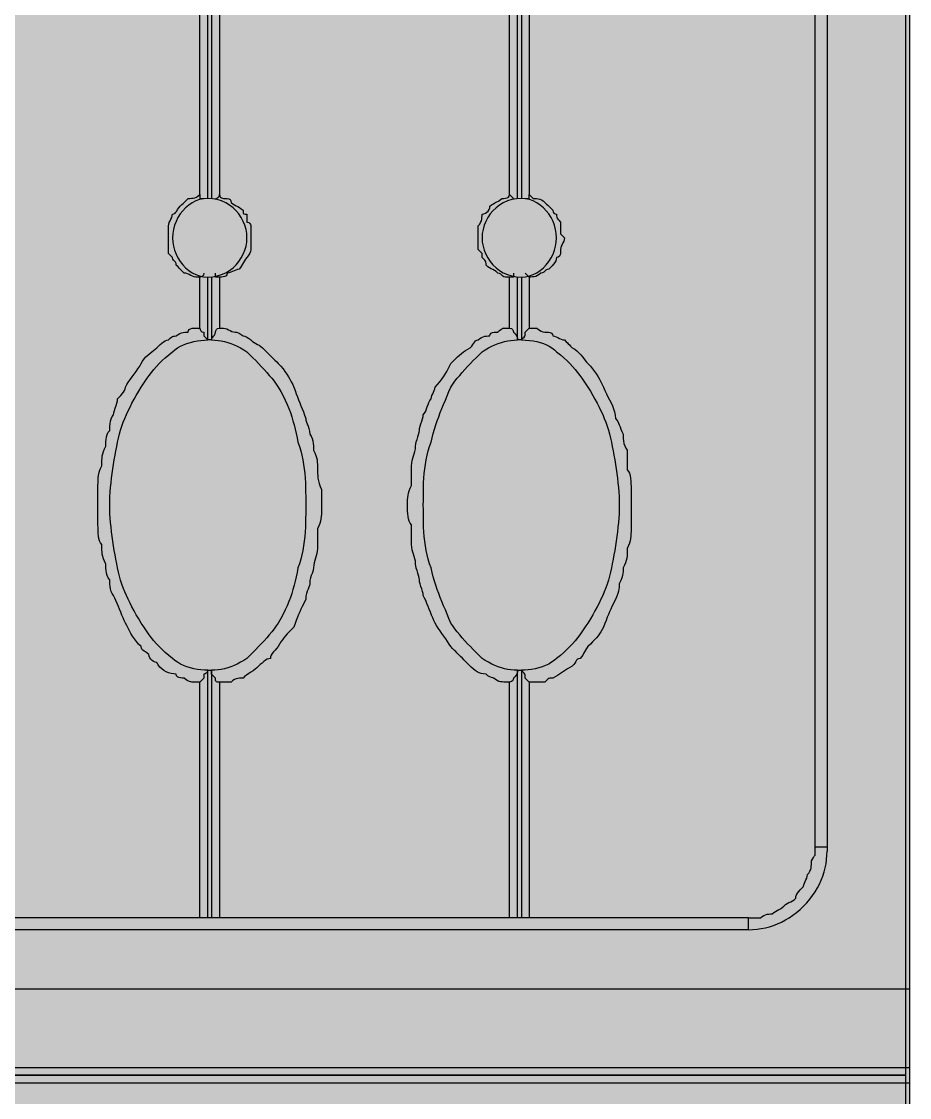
# Model space of a CAD drawing. Header units: millimetres. Extents: x 0 to 966, y -664 to 90.
# Drawn here: x 696.12 to 716, y -238.04 to -213.94 of the extents above; entities that cross this region are included whole.
import ezdxf

# ---------------------------------------------------------------- set-up
doc = ezdxf.new("R2010")
doc.units = ezdxf.units.MM
for name, color, linetype in [('HDL_BODY', 7, 'Continuous'), ('HDL_COLOUR', 7, 'Continuous'), ('HDL_DETAIL', 7, 'Continuous'), ('HDL_PRINT', 7, 'Continuous')]:
    doc.layers.add(name, color=color, linetype=linetype)

# ---------------------------------------------------------------- blocks, each defined once
blk = doc.blocks.new('M_R12.10.1_FRONT')
at = {"layer": 'HDL_BODY', "true_color": 0x202126}
blk.add_hatch(color=250, dxfattribs=at).paths.add_polyline_path([(0, 0), (216, 0), (216, 90), (0, 90)])
at = {"layer": 'HDL_BODY', "true_color": 0x2a2a30}
blk.add_hatch(color=250, dxfattribs=at).paths.add_polyline_path([(0.4, 20.52), (215.6, 20.52), (215.6, 68.31), (0.4, 68.31)])
at = {"layer": 'HDL_COLOUR', "true_color": 0x3d4a3a}
for points in [[(200.287, 40.332), (200.397, 40.339), (200.502, 40.358), (200.6, 40.389), (200.692, 40.43), (200.777, 40.481), (200.855, 40.54), (200.925, 40.607), (200.987, 40.681), (201.04, 40.761), (201.085, 40.845), (201.12, 40.934), (201.146, 41.025), (201.162, 41.118), (201.167, 41.212), (201.162, 41.307), (201.146, 41.401), (201.12, 41.492), (201.085, 41.581), (201.04, 41.666), (200.987, 41.746), (200.925, 41.82), (200.855, 41.887), (200.777, 41.946), (200.692, 41.997), (200.6, 42.039), (200.502, 42.069), (200.397, 42.088), (200.287, 42.095), (200.195, 42.088), (200.105, 42.069), (200.02, 42.039), (199.939, 41.997), (199.863, 41.946), (199.793, 41.887), (199.729, 41.82), (199.671, 41.746), (199.621, 41.666), (199.579, 41.581), (199.545, 41.492), (199.52, 41.401), (199.504, 41.307), (199.499, 41.212), (199.504, 41.118), (199.52, 41.025), (199.545, 40.934), (199.579, 40.845), (199.621, 40.761), (199.671, 40.681), (199.729, 40.607), (199.793, 40.54), (199.863, 40.481), (199.939, 40.43), (200.02, 40.389), (200.105, 40.358), (200.195, 40.339), (200.287, 40.332)], [(207.31, 40.332), (207.403, 40.339), (207.492, 40.358), (207.577, 40.389), (207.658, 40.43), (207.734, 40.481), (207.805, 40.54), (207.869, 40.607), (207.926, 40.681), (207.977, 40.761), (208.019, 40.845), (208.053, 40.934), (208.078, 41.025), (208.093, 41.118), (208.098, 41.212), (208.093, 41.307), (208.078, 41.401), (208.053, 41.492), (208.019, 41.581), (207.977, 41.666), (207.926, 41.746), (207.869, 41.82), (207.805, 41.887), (207.734, 41.946), (207.658, 41.997), (207.577, 42.039), (207.492, 42.069), (207.403, 42.088), (207.31, 42.095), (207.2, 42.088), (207.096, 42.069), (206.997, 42.039), (206.905, 41.997), (206.82, 41.946), (206.743, 41.887), (206.673, 41.82), (206.611, 41.746), (206.557, 41.666), (206.513, 41.581), (206.477, 41.492), (206.452, 41.401), (206.436, 41.307), (206.431, 41.212), (206.436, 41.118), (206.452, 41.025), (206.477, 40.934), (206.513, 40.845), (206.557, 40.761), (206.611, 40.681), (206.673, 40.607), (206.743, 40.54), (206.82, 40.481), (206.905, 40.43), (206.997, 40.389), (207.096, 40.358), (207.2, 40.339), (207.31, 40.332)]]:
    blk.add_hatch(color=79, dxfattribs=at).paths.add_polyline_path(points)
at = {"layer": 'HDL_COLOUR', "true_color": 0x97a4b5}
for points in [[(202.53, 35.22), (202.511, 35.703), (202.455, 36.178), (202.363, 36.636), (202.235, 37.07), (202.075, 37.472), (201.886, 37.836), (201.669, 38.155), (201.43, 38.424), (201.172, 38.638), (200.899, 38.794), (200.617, 38.888), (200.33, 38.92), (200.043, 38.888), (199.761, 38.794), (199.488, 38.638), (199.23, 38.424), (198.991, 38.155), (198.774, 37.836), (198.585, 37.472), (198.425, 37.07), (198.297, 36.636), (198.205, 36.178), (198.149, 35.703), (198.13, 35.22), (198.149, 34.737), (198.205, 34.262), (198.297, 33.804), (198.425, 33.37), (198.585, 32.968), (198.774, 32.604), (198.991, 32.285), (199.23, 32.016), (199.488, 31.802), (199.761, 31.646), (200.043, 31.552), (200.33, 31.52), (200.617, 31.552), (200.899, 31.646), (201.172, 31.802), (201.43, 32.016), (201.669, 32.285), (201.886, 32.604), (202.075, 32.968), (202.235, 33.37), (202.363, 33.804), (202.455, 34.262), (202.511, 34.737)], [(209.46, 35.22), (209.441, 35.703), (209.385, 36.178), (209.293, 36.636), (209.165, 37.07), (209.005, 37.472), (208.816, 37.836), (208.599, 38.155), (208.36, 38.424), (208.102, 38.638), (207.829, 38.794), (207.547, 38.888), (207.26, 38.92), (206.973, 38.888), (206.691, 38.794), (206.418, 38.638), (206.16, 38.424), (205.921, 38.155), (205.704, 37.836), (205.515, 37.472), (205.355, 37.07), (205.227, 36.636), (205.135, 36.178), (205.079, 35.703), (205.06, 35.22), (205.079, 34.737), (205.135, 34.262), (205.227, 33.804), (205.355, 33.37), (205.515, 32.968), (205.704, 32.604), (205.921, 32.285), (206.16, 32.016), (206.418, 31.802), (206.691, 31.646), (206.973, 31.552), (207.26, 31.52), (207.547, 31.552), (207.829, 31.646), (208.102, 31.802), (208.36, 32.016), (208.599, 32.285), (208.816, 32.604), (209.005, 32.968), (209.165, 33.37), (209.293, 33.804), (209.385, 34.262), (209.441, 34.737)]]:
    blk.add_hatch(color=253, dxfattribs=at).paths.add_polyline_path(points)
at = {"layer": 'HDL_PRINT', "true_color": 0xdee1e9}
for points in [[(197.129, 45.881), (197.067, 45.881), (197, 45.88), (196.929, 45.878), (196.857, 45.874), (196.784, 45.866), (196.711, 45.855), (196.641, 45.839), (196.575, 45.819), (196.513, 45.792), (196.55, 45.796), (196.595, 45.806), (196.645, 45.82), (196.7, 45.837), (196.76, 45.853), (196.822, 45.867), (196.886, 45.878), (196.952, 45.881), (197.117, 45.875), (197.278, 45.858), (197.434, 45.829), (197.584, 45.79), (197.729, 45.741), (197.868, 45.681), (198.001, 45.613), (198.128, 45.535), (198.247, 45.449), (198.36, 45.355), (198.466, 45.254), (198.564, 45.145), (198.653, 45.03), (198.735, 44.909), (198.808, 44.782), (198.873, 44.649), (198.928, 44.512), (198.974, 44.37), (199.01, 44.225), (199.036, 44.075), (199.052, 43.923), (199.058, 43.768), (199.052, 43.602), (199.036, 43.439), (199.01, 43.28), (198.974, 43.126), (198.928, 42.976), (198.873, 42.832), (198.808, 42.694), (198.735, 42.561), (198.653, 42.435), (198.564, 42.316), (198.466, 42.205), (198.36, 42.1), (198.247, 42.004), (198.128, 41.916), (198.001, 41.837), (197.868, 41.768), (197.729, 41.708), (197.584, 41.658), (197.434, 41.618), (197.278, 41.589), (197.117, 41.572), (196.952, 41.566), (196.815, 41.57), (196.681, 41.583), (196.55, 41.604), (196.423, 41.634), (196.299, 41.671), (196.179, 41.716), (196.063, 41.768), (195.95, 41.827), (195.842, 41.894), (195.738, 41.967), (195.639, 42.046), (195.544, 42.132), (195.454, 42.223), (195.369, 42.321), (195.289, 42.423), (195.215, 42.532), (195.145, 42.645), (195.081, 42.763), (195.023, 42.885), (195.067, 42.756), (195.12, 42.63), (195.181, 42.509), (195.25, 42.392), (195.327, 42.281), (195.411, 42.175), (195.502, 42.074), (195.599, 41.979), (195.703, 41.89), (195.812, 41.808), (195.927, 41.732), (196.046, 41.663), (196.17, 41.602), (196.298, 41.547), (196.43, 41.5), (196.565, 41.462), (196.702, 41.431), (196.843, 41.409), (196.985, 41.395), (197.129, 41.391), (197.299, 41.396), (197.464, 41.412), (197.625, 41.438), (197.781, 41.475), (197.931, 41.521), (198.076, 41.576), (198.216, 41.64), (198.349, 41.712), (198.476, 41.793), (198.596, 41.882), (198.709, 41.978), (198.815, 42.081), (198.913, 42.191), (199.004, 42.308), (199.086, 42.431), (199.159, 42.559), (199.224, 42.693), (199.28, 42.832), (199.326, 42.975), (199.362, 43.123), (199.389, 43.275), (199.405, 43.431), (199.41, 43.59), (199.405, 43.76), (199.389, 43.927), (199.362, 44.088), (199.326, 44.245), (199.28, 44.396), (199.224, 44.542), (199.159, 44.682), (199.086, 44.816), (199.004, 44.943), (198.913, 45.064), (198.815, 45.177), (198.709, 45.284), (198.596, 45.382), (198.476, 45.473), (198.349, 45.556), (198.216, 45.629), (198.076, 45.694), (197.931, 45.75), (197.781, 45.797), (197.625, 45.833), (197.464, 45.86), (197.299, 45.876), (197.129, 45.881)], [(204.15, 45.881), (204.073, 45.881), (204.001, 45.881), (203.932, 45.879), (203.865, 45.876), (203.799, 45.87), (203.733, 45.862), (203.666, 45.851), (203.597, 45.836), (203.524, 45.816), (203.448, 45.792), (203.506, 45.795), (203.564, 45.803), (203.623, 45.815), (203.681, 45.829), (203.74, 45.844), (203.798, 45.858), (203.857, 45.87), (203.916, 45.878), (203.975, 45.881), (204.129, 45.875), (204.281, 45.858), (204.43, 45.829), (204.575, 45.79), (204.716, 45.741), (204.853, 45.681), (204.985, 45.613), (205.112, 45.535), (205.233, 45.449), (205.348, 45.355), (205.456, 45.254), (205.557, 45.145), (205.65, 45.03), (205.736, 44.909), (205.813, 44.782), (205.882, 44.649), (205.941, 44.512), (205.99, 44.37), (206.029, 44.225), (206.058, 44.075), (206.075, 43.923), (206.081, 43.768), (206.075, 43.602), (206.058, 43.439), (206.029, 43.28), (205.99, 43.126), (205.941, 42.976), (205.882, 42.832), (205.813, 42.694), (205.736, 42.561), (205.65, 42.435), (205.557, 42.316), (205.456, 42.205), (205.348, 42.1), (205.233, 42.004), (205.112, 41.916), (204.985, 41.837), (204.853, 41.768), (204.716, 41.708), (204.575, 41.658), (204.43, 41.618), (204.281, 41.589), (204.129, 41.572), (203.975, 41.566), (203.837, 41.57), (203.701, 41.583), (203.567, 41.604), (203.435, 41.634), (203.306, 41.671), (203.18, 41.716), (203.057, 41.768), (202.938, 41.827), (202.823, 41.894), (202.712, 41.967), (202.606, 42.046), (202.505, 42.132), (202.408, 42.223), (202.317, 42.321), (202.232, 42.423), (202.153, 42.532), (202.08, 42.645), (202.014, 42.763), (201.955, 42.885), (202.012, 42.756), (202.076, 42.63), (202.147, 42.509), (202.226, 42.392), (202.311, 42.281), (202.402, 42.175), (202.499, 42.074), (202.602, 41.979), (202.71, 41.89), (202.822, 41.808), (202.94, 41.732), (203.061, 41.663), (203.187, 41.602), (203.316, 41.547), (203.449, 41.5), (203.585, 41.462), (203.723, 41.431), (203.863, 41.409), (204.006, 41.395), (204.15, 41.391), (204.309, 41.396), (204.466, 41.412), (204.62, 41.438), (204.77, 41.475), (204.917, 41.521), (205.06, 41.576), (205.198, 41.64), (205.331, 41.712), (205.459, 41.793), (205.581, 41.882), (205.696, 41.978), (205.805, 42.081), (205.906, 42.191), (206, 42.308), (206.086, 42.431), (206.163, 42.559), (206.231, 42.693), (206.291, 42.832), (206.34, 42.975), (206.379, 43.123), (206.407, 43.275), (206.425, 43.431), (206.431, 43.59), (206.425, 43.76), (206.407, 43.927), (206.379, 44.088), (206.34, 44.245), (206.291, 44.396), (206.231, 44.542), (206.163, 44.682), (206.086, 44.816), (206, 44.943), (205.906, 45.064), (205.805, 45.177), (205.696, 45.284), (205.581, 45.382), (205.459, 45.473), (205.331, 45.556), (205.198, 45.629), (205.06, 45.694), (204.917, 45.75), (204.77, 45.797), (204.62, 45.833), (204.466, 45.86), (204.309, 45.876), (204.15, 45.881)], [(196.427, 42.535), (196.427, 44.912), (196.688, 44.912), (196.688, 43.679), (197.831, 44.912), (198.27, 44.912), (197.304, 43.944), (198.356, 42.535), (197.917, 42.535), (197.041, 43.679), (196.688, 43.328), (196.688, 42.535), (196.427, 42.535)], [(203.711, 42.535), (203.711, 44.912), (203.975, 44.912), (203.975, 42.799), (205.115, 42.799), (205.115, 42.535), (203.711, 42.535)]]:
    blk.add_hatch(color=254, dxfattribs=at).paths.add_polyline_path(points)
at = {"layer": 'HDL_DETAIL', "color": 251, "true_color": 0x52555c}
for points in [[(0.351, 89.999), (215.91, 89.999), (215.91, 0.177), (0.351, 0.177), (0.351, 89.999)], [(0, 89.823), (216, 89.823), (216, 0), (0, 0), (0, 89.823)], [(0.351, 67.722), (215.91, 67.722), (215.91, 22.456), (0.351, 22.456), (0.351, 67.722)], [(0, 67.545), (216, 67.545), (216, 22.28), (0, 22.28), (0, 67.545)], [(200.287, 40.332), (200.397, 40.339), (200.502, 40.358), (200.6, 40.389), (200.692, 40.43), (200.777, 40.481), (200.855, 40.54), (200.925, 40.607), (200.987, 40.681), (201.04, 40.761), (201.085, 40.845), (201.12, 40.934), (201.146, 41.025), (201.162, 41.118), (201.167, 41.212), (201.162, 41.307), (201.146, 41.401), (201.12, 41.492), (201.085, 41.581), (201.04, 41.666), (200.987, 41.746), (200.925, 41.82), (200.855, 41.887), (200.777, 41.946), (200.692, 41.997), (200.6, 42.039), (200.502, 42.069), (200.397, 42.088), (200.287, 42.095), (200.195, 42.088), (200.105, 42.069), (200.02, 42.039), (199.939, 41.997), (199.863, 41.946), (199.793, 41.887), (199.729, 41.82), (199.671, 41.746), (199.621, 41.666), (199.579, 41.581), (199.545, 41.492), (199.52, 41.401), (199.504, 41.307), (199.499, 41.212), (199.504, 41.118), (199.52, 41.025), (199.545, 40.934), (199.579, 40.845), (199.621, 40.761), (199.671, 40.681), (199.729, 40.607), (199.793, 40.54), (199.863, 40.481), (199.939, 40.43), (200.02, 40.389), (200.105, 40.358), (200.195, 40.339), (200.287, 40.332)], [(207.31, 40.332), (207.403, 40.339), (207.492, 40.358), (207.577, 40.389), (207.658, 40.43), (207.734, 40.481), (207.805, 40.54), (207.869, 40.607), (207.926, 40.681), (207.977, 40.761), (208.019, 40.845), (208.053, 40.934), (208.078, 41.025), (208.093, 41.118), (208.098, 41.212), (208.093, 41.307), (208.078, 41.401), (208.053, 41.492), (208.019, 41.581), (207.977, 41.666), (207.926, 41.746), (207.869, 41.82), (207.805, 41.887), (207.734, 41.946), (207.658, 41.997), (207.577, 42.039), (207.492, 42.069), (207.403, 42.088), (207.31, 42.095), (207.2, 42.088), (207.096, 42.069), (206.997, 42.039), (206.905, 41.997), (206.82, 41.946), (206.743, 41.887), (206.673, 41.82), (206.611, 41.746), (206.557, 41.666), (206.513, 41.581), (206.477, 41.492), (206.452, 41.401), (206.436, 41.307), (206.431, 41.212), (206.436, 41.118), (206.452, 41.025), (206.477, 40.934), (206.513, 40.845), (206.557, 40.761), (206.611, 40.681), (206.673, 40.607), (206.743, 40.54), (206.82, 40.481), (206.905, 40.43), (206.997, 40.389), (207.096, 40.358), (207.2, 40.339), (207.31, 40.332)], [(200.287, 38.924), (200.287, 38.924)], [(200.287, 38.924), (200.287, 38.924)], [(200.287, 38.924), (200.287, 38.924)], [(200.376, 38.924), (200.376, 38.924)], [(207.222, 38.924), (207.222, 38.924)], [(207.31, 38.924), (207.31, 38.924)], [(207.31, 38.924), (207.31, 38.924)], [(207.31, 38.924), (207.31, 38.924)], [(200.287, 31.526), (200.287, 31.526)], [(200.287, 31.526), (200.287, 31.526)], [(200.287, 31.526), (200.287, 31.526)], [(200.376, 31.526), (200.376, 31.526)], [(200.376, 31.526), (200.376, 31.526)], [(207.222, 31.526), (207.222, 31.526)], [(207.222, 31.526), (207.222, 31.526)], [(207.31, 31.526), (207.31, 31.526)], [(207.31, 31.526), (207.31, 31.526)], [(207.31, 31.526), (207.31, 31.526)]]:
    blk.add_lwpolyline(points, close=True, dxfattribs=at)
for points in [[(213.892, 27.476), (213.892, 62.965)], [(214.156, 62.965), (214.156, 27.476)], [(200.287, 42.095), (200.287, 46.497)], [(200.376, 46.497), (200.376, 42.095)], [(207.222, 42.095), (207.222, 46.497)], [(207.31, 46.497), (207.31, 42.095)], [(200.112, 42.181), (200.112, 46.232)], [(200.551, 46.232), (200.551, 42.181)], [(207.047, 42.181), (207.047, 46.232)], [(207.485, 46.232), (207.485, 42.181)], [(199.41, 41.212), (199.41, 41.257), (199.41, 41.301), (199.41, 41.346), (199.41, 41.39), (199.41, 41.433), (199.41, 41.477), (199.415, 41.515), (199.428, 41.553), (199.445, 41.591), (199.464, 41.629), (199.482, 41.667), (199.494, 41.704), (199.499, 41.741), (199.531, 41.746), (199.556, 41.761), (199.576, 41.783), (199.595, 41.812), (199.615, 41.845), (199.641, 41.882), (199.674, 41.92), (199.712, 41.956), (199.74, 41.984), (199.762, 42.006), (199.785, 42.029), (199.812, 42.057), (199.849, 42.095), (199.887, 42.095), (199.924, 42.097), (199.962, 42.102), (199.999, 42.111), (200.037, 42.126), (200.074, 42.149), (200.112, 42.181)], [(200.112, 42.181), (200.112, 42.095), (200.201, 42.095)], [(200.465, 42.095), (200.465, 42.095), (200.474, 42.096), (200.495, 42.1), (200.52, 42.114), (200.542, 42.139), (200.551, 42.181)], [(200.551, 42.181), (200.551, 42.172), (200.556, 42.151), (200.57, 42.125), (200.596, 42.104), (200.64, 42.095), (200.682, 42.094), (200.723, 42.092), (200.759, 42.084), (200.788, 42.068), (200.807, 42.043), (200.814, 42.006), (200.852, 41.974), (200.89, 41.949), (200.927, 41.929), (200.965, 41.91), (201.002, 41.889), (201.04, 41.864), (201.078, 41.83), (201.079, 41.787), (201.084, 41.76), (201.097, 41.747), (201.123, 41.742), (201.167, 41.741), (201.167, 41.698), (201.167, 41.668), (201.167, 41.641), (201.167, 41.61), (201.167, 41.566), (201.209, 41.557), (201.234, 41.535), (201.247, 41.508), (201.252, 41.486), (201.253, 41.477), (201.253, 41.434), (201.253, 41.403), (201.253, 41.377), (201.253, 41.346), (201.253, 41.301), (201.253, 41.212)], [(206.345, 41.212), (206.345, 41.257), (206.345, 41.301), (206.345, 41.346), (206.345, 41.39), (206.345, 41.433), (206.345, 41.477), (206.377, 41.515), (206.399, 41.553), (206.415, 41.591), (206.424, 41.629), (206.429, 41.667), (206.43, 41.704), (206.431, 41.741), (206.468, 41.746), (206.505, 41.761), (206.538, 41.783), (206.566, 41.812), (206.589, 41.845), (206.603, 41.882), (206.608, 41.92), (206.645, 41.952), (206.683, 41.976), (206.72, 41.997), (206.758, 42.016), (206.796, 42.036), (206.834, 42.062), (206.872, 42.095), (206.915, 42.095), (206.956, 42.098), (206.992, 42.106), (207.021, 42.12), (207.04, 42.145), (207.047, 42.181)], [(207.047, 42.181), (207.133, 42.095)], [(207.396, 42.095), (207.485, 42.095), (207.485, 42.181)], [(207.485, 42.181), (207.574, 42.095), (207.611, 42.095), (207.648, 42.093), (207.686, 42.088), (207.723, 42.078), (207.761, 42.062), (207.798, 42.039), (207.835, 42.006), (207.873, 41.969), (207.901, 41.942), (207.924, 41.919), (207.947, 41.896), (207.975, 41.868), (208.012, 41.83), (208.021, 41.787), (208.043, 41.76), (208.068, 41.747), (208.089, 41.742), (208.098, 41.741), (208.099, 41.705), (208.102, 41.677), (208.109, 41.655), (208.125, 41.632), (208.15, 41.604), (208.187, 41.566), (208.187, 41.477), (208.187, 41.434), (208.187, 41.403), (208.187, 41.377), (208.187, 41.346), (208.187, 41.301), (208.276, 41.212)], [(200.112, 40.332), (200.023, 40.332), (199.986, 40.337), (199.949, 40.35), (199.912, 40.368), (199.874, 40.387), (199.837, 40.404), (199.8, 40.417), (199.763, 40.422), (199.725, 40.458), (199.697, 40.486), (199.674, 40.508), (199.651, 40.531), (199.623, 40.559), (199.585, 40.597), (199.579, 40.635), (199.563, 40.663), (199.542, 40.686), (199.521, 40.708), (199.505, 40.736), (199.499, 40.772), (199.41, 40.862), (199.41, 40.951), (199.41, 40.993), (199.41, 41.024), (199.41, 41.051), (199.41, 41.082), (199.41, 41.126), (199.41, 41.212)], [(201.253, 41.212), (201.253, 41.169), (201.253, 41.125), (201.253, 41.081), (201.253, 41.038), (201.253, 40.994), (201.253, 40.951), (201.246, 40.907), (201.23, 40.865), (201.21, 40.828), (201.189, 40.799), (201.173, 40.779), (201.167, 40.772), (201.134, 40.735), (201.108, 40.698), (201.088, 40.66), (201.068, 40.622), (201.048, 40.584), (201.022, 40.546), (200.989, 40.508), (200.952, 40.503), (200.915, 40.491), (200.877, 40.474), (200.84, 40.456), (200.802, 40.439), (200.764, 40.426), (200.725, 40.422), (200.719, 40.384), (200.7, 40.359), (200.671, 40.344), (200.636, 40.336), (200.595, 40.333), (200.551, 40.332)], [(207.047, 40.332), (206.958, 40.332), (206.921, 40.339), (206.894, 40.356), (206.872, 40.377), (206.849, 40.398), (206.821, 40.415), (206.783, 40.422), (206.745, 40.454), (206.708, 40.478), (206.67, 40.499), (206.633, 40.518), (206.595, 40.538), (206.557, 40.564), (206.52, 40.597), (206.519, 40.635), (206.516, 40.663), (206.508, 40.686), (206.493, 40.708), (206.468, 40.736), (206.431, 40.772), (206.431, 40.862), (206.345, 40.951), (206.345, 40.993), (206.345, 41.024), (206.345, 41.051), (206.345, 41.082), (206.345, 41.126), (206.345, 41.212)], [(208.276, 41.212), (208.271, 41.175), (208.258, 41.138), (208.241, 41.1), (208.222, 41.063), (208.205, 41.025), (208.192, 40.988), (208.187, 40.951), (208.187, 40.907), (208.184, 40.865), (208.176, 40.828), (208.161, 40.799), (208.136, 40.779), (208.098, 40.772), (208.093, 40.735), (208.079, 40.698), (208.058, 40.66), (208.03, 40.622), (207.997, 40.584), (207.961, 40.546), (207.924, 40.508), (207.886, 40.501), (207.858, 40.485), (207.835, 40.465), (207.813, 40.444), (207.785, 40.428), (207.749, 40.422), (207.711, 40.389), (207.673, 40.365), (207.636, 40.349), (207.598, 40.339), (207.561, 40.335), (207.523, 40.333), (207.485, 40.332)], [(200.201, 40.422), (200.192, 40.378), (200.17, 40.352), (200.144, 40.338), (200.122, 40.333), (200.112, 40.332)], [(200.112, 39.188), (200.112, 40.332)], [(200.287, 38.924), (200.287, 40.332)], [(200.376, 40.332), (200.376, 38.924)], [(200.551, 40.332), (200.465, 40.332), (200.465, 40.422)], [(200.551, 40.332), (200.551, 39.188)], [(207.133, 40.422), (207.133, 40.332), (207.047, 40.332)], [(207.047, 39.188), (207.047, 40.332)], [(207.222, 38.924), (207.222, 40.332)], [(207.31, 40.332), (207.31, 38.924)], [(207.485, 40.332), (207.485, 40.332), (207.396, 40.422)], [(207.485, 40.332), (207.485, 39.188)], [(200.112, 31.262), (200.102, 31.262), (200.076, 31.262), (200.036, 31.262), (199.989, 31.262), (199.938, 31.262), (199.931, 31.262), (199.911, 31.265), (199.882, 31.273), (199.846, 31.288), (199.806, 31.313), (199.763, 31.351), (199.719, 31.351), (199.677, 31.354), (199.641, 31.362), (199.611, 31.377), (199.592, 31.402), (199.585, 31.44), (199.527, 31.443), (199.469, 31.453), (199.413, 31.469), (199.36, 31.491), (199.308, 31.52), (199.261, 31.556), (199.218, 31.598), (199.179, 31.646), (199.147, 31.702), (199.109, 31.707), (199.073, 31.721), (199.041, 31.744), (199.013, 31.772), (198.991, 31.805), (198.977, 31.842), (198.972, 31.88), (198.934, 31.912), (198.898, 31.937), (198.866, 31.957), (198.838, 31.976), (198.816, 31.996), (198.802, 32.022), (198.797, 32.055), (198.741, 32.114), (198.691, 32.172), (198.646, 32.231), (198.606, 32.29), (198.57, 32.349), (198.536, 32.408), (198.504, 32.467), (198.474, 32.526), (198.445, 32.584), (198.418, 32.639), (198.392, 32.699), (198.365, 32.761), (198.339, 32.826), (198.313, 32.892), (198.287, 32.958), (198.26, 33.022), (198.234, 33.085), (198.208, 33.144), (198.181, 33.199), (198.149, 33.242), (198.126, 33.293), (198.111, 33.348), (198.102, 33.405), (198.097, 33.46), (198.095, 33.51), (198.095, 33.553), (198.062, 33.595), (198.039, 33.645), (198.023, 33.7), (198.013, 33.757), (198.008, 33.812), (198.006, 33.862), (198.006, 33.904), (197.977, 33.966), (197.955, 34.022), (197.939, 34.074), (197.928, 34.124), (197.922, 34.174), (197.919, 34.226), (197.917, 34.282), (197.917, 34.344), (197.889, 34.381), (197.868, 34.425), (197.852, 34.476), (197.842, 34.532), (197.836, 34.592), (197.833, 34.655), (197.832, 34.72), (197.831, 34.787), (197.831, 34.823), (197.831, 34.867), (197.831, 34.917), (197.831, 34.972), (197.831, 35.032), (197.831, 35.095), (197.831, 35.16), (197.831, 35.226), (197.831, 35.288), (197.831, 35.344), (197.831, 35.396), (197.831, 35.446), (197.831, 35.496), (197.831, 35.548), (197.831, 35.604), (197.831, 35.666), (197.832, 35.728), (197.833, 35.784), (197.836, 35.836), (197.842, 35.886), (197.852, 35.936), (197.868, 35.988), (197.889, 36.044), (197.917, 36.106), (197.917, 36.168), (197.919, 36.224), (197.922, 36.276), (197.928, 36.326), (197.939, 36.376), (197.955, 36.428), (197.977, 36.484), (198.006, 36.546), (198.006, 36.589), (198.008, 36.64), (198.013, 36.695), (198.023, 36.751), (198.039, 36.806), (198.062, 36.857), (198.095, 36.9), (198.095, 36.942), (198.097, 36.992), (198.102, 37.047), (198.111, 37.103), (198.126, 37.158), (198.149, 37.208), (198.181, 37.25), (198.186, 37.293), (198.199, 37.344), (198.216, 37.399), (198.235, 37.456), (198.252, 37.511), (198.265, 37.561), (198.27, 37.604), (198.307, 37.641), (198.342, 37.679), (198.375, 37.716), (198.403, 37.754), (198.425, 37.792), (198.439, 37.83), (198.445, 37.869), (198.477, 37.927), (198.515, 37.985), (198.556, 38.044), (198.599, 38.102), (198.643, 38.161), (198.686, 38.219), (198.727, 38.278), (198.765, 38.336), (198.797, 38.395), (198.829, 38.451), (198.866, 38.501), (198.906, 38.546), (198.949, 38.586), (198.993, 38.623), (199.036, 38.657), (199.077, 38.688), (199.114, 38.719), (199.147, 38.748), (199.185, 38.785), (199.222, 38.821), (199.26, 38.854), (199.297, 38.882), (199.335, 38.904), (199.372, 38.919), (199.41, 38.924), (199.448, 38.961), (199.476, 38.986), (199.499, 39.002), (199.521, 39.01), (199.548, 39.012), (199.585, 39.013), (199.623, 39.045), (199.661, 39.068), (199.699, 39.083), (199.737, 39.092), (199.774, 39.097), (199.812, 39.099), (199.849, 39.099), (199.856, 39.137), (199.875, 39.162), (199.904, 39.177), (199.94, 39.185), (199.981, 39.188), (200.023, 39.188), (200.112, 39.188)], [(200.112, 39.188), (200.113, 39.179), (200.118, 39.157), (200.131, 39.13), (200.158, 39.108), (200.201, 39.099), (200.201, 39.013), (200.287, 38.924)], [(200.376, 38.924), (200.383, 38.962), (200.399, 38.99), (200.42, 39.012), (200.442, 39.035), (200.458, 39.062), (200.465, 39.099), (200.465, 39.108), (200.47, 39.13), (200.483, 39.157), (200.509, 39.179), (200.551, 39.188)], [(200.551, 39.188), (200.64, 39.188), (200.677, 39.183), (200.714, 39.171), (200.751, 39.153), (200.789, 39.134), (200.827, 39.117), (200.865, 39.104), (200.903, 39.099), (200.91, 39.099), (200.929, 39.096), (200.957, 39.088), (200.993, 39.073), (201.034, 39.049), (201.078, 39.013), (201.122, 39.006), (201.163, 38.99), (201.199, 38.968), (201.227, 38.947), (201.246, 38.93), (201.253, 38.924), (201.291, 38.89), (201.328, 38.865), (201.366, 38.844), (201.403, 38.825), (201.441, 38.805), (201.478, 38.781), (201.516, 38.748), (201.553, 38.711), (201.596, 38.668), (201.644, 38.621), (201.693, 38.572), (201.742, 38.522), (201.789, 38.475), (201.832, 38.432), (201.869, 38.395), (201.924, 38.336), (201.974, 38.278), (202.018, 38.219), (202.058, 38.161), (202.095, 38.102), (202.128, 38.044), (202.16, 37.985), (202.19, 37.927), (202.218, 37.869), (202.245, 37.792), (202.271, 37.719), (202.298, 37.649), (202.324, 37.582), (202.35, 37.515), (202.376, 37.449), (202.403, 37.382), (202.429, 37.312), (202.455, 37.24), (202.482, 37.164), (202.487, 37.126), (202.5, 37.086), (202.517, 37.043), (202.536, 36.995), (202.553, 36.942), (202.566, 36.881), (202.571, 36.811), (202.603, 36.768), (202.626, 36.717), (202.641, 36.662), (202.65, 36.605), (202.655, 36.55), (202.657, 36.5), (202.657, 36.457), (202.686, 36.395), (202.708, 36.339), (202.724, 36.288), (202.735, 36.238), (202.741, 36.188), (202.744, 36.136), (202.746, 36.08), (202.746, 36.017), (202.746, 35.98), (202.747, 35.937), (202.75, 35.886), (202.757, 35.83), (202.767, 35.771), (202.783, 35.708), (202.805, 35.643), (202.835, 35.577), (202.835, 35.515), (202.835, 35.459), (202.835, 35.407), (202.835, 35.357), (202.835, 35.307), (202.835, 35.255), (202.835, 35.199), (202.835, 35.137), (202.834, 35.075), (202.833, 35.019), (202.83, 34.967), (202.823, 34.917), (202.813, 34.867), (202.797, 34.815), (202.775, 34.759), (202.746, 34.697), (202.746, 34.635), (202.746, 34.579), (202.746, 34.527), (202.746, 34.477), (202.746, 34.427), (202.746, 34.376), (202.746, 34.32), (202.746, 34.257), (202.742, 34.195), (202.732, 34.138), (202.718, 34.086), (202.701, 34.036), (202.685, 33.987), (202.671, 33.935), (202.661, 33.88), (202.657, 33.818), (202.652, 33.779), (202.64, 33.739), (202.623, 33.696), (202.605, 33.649), (202.588, 33.595), (202.576, 33.534), (202.571, 33.464), (202.566, 33.426), (202.553, 33.386), (202.536, 33.344), (202.517, 33.297), (202.5, 33.244), (202.487, 33.183), (202.482, 33.113), (202.455, 33.06), (202.429, 33.006), (202.403, 32.951), (202.376, 32.895), (202.35, 32.836), (202.324, 32.776), (202.298, 32.712), (202.271, 32.644), (202.245, 32.572), (202.218, 32.495), (202.163, 32.44), (202.114, 32.389), (202.069, 32.342), (202.029, 32.297), (201.992, 32.253), (201.959, 32.208), (201.928, 32.161), (201.898, 32.111), (201.869, 32.055), (201.831, 32.017), (201.795, 31.979), (201.762, 31.942), (201.733, 31.904), (201.711, 31.866), (201.696, 31.829), (201.691, 31.791), (201.654, 31.785), (201.617, 31.771), (201.579, 31.749), (201.542, 31.721), (201.504, 31.688), (201.466, 31.652), (201.428, 31.615), (201.391, 31.582), (201.349, 31.549), (201.303, 31.516), (201.254, 31.483), (201.205, 31.45), (201.158, 31.417), (201.115, 31.384), (201.078, 31.351), (201.04, 31.351), (201.002, 31.349), (200.965, 31.344), (200.927, 31.334), (200.89, 31.318), (200.852, 31.295), (200.814, 31.262), (200.804, 31.262), (200.778, 31.262), (200.738, 31.262), (200.691, 31.262), (200.64, 31.262), (200.551, 31.262)], [(207.047, 31.262), (206.958, 31.262), (206.921, 31.262), (206.884, 31.264), (206.846, 31.269), (206.808, 31.278), (206.77, 31.294), (206.732, 31.318), (206.694, 31.351), (206.688, 31.351), (206.669, 31.354), (206.64, 31.362), (206.604, 31.377), (206.563, 31.402), (206.52, 31.44), (206.464, 31.443), (206.414, 31.453), (206.367, 31.469), (206.322, 31.491), (206.278, 31.52), (206.234, 31.556), (206.187, 31.598), (206.136, 31.646), (206.081, 31.702), (206.074, 31.709), (206.055, 31.728), (206.026, 31.757), (205.99, 31.794), (205.949, 31.836), (205.906, 31.88), (205.869, 31.917), (205.841, 31.944), (205.817, 31.966), (205.794, 31.989), (205.766, 32.017), (205.729, 32.055), (205.697, 32.114), (205.66, 32.172), (205.619, 32.231), (205.576, 32.29), (205.532, 32.349), (205.489, 32.408), (205.448, 32.467), (205.411, 32.526), (205.379, 32.584), (205.353, 32.639), (205.326, 32.699), (205.3, 32.761), (205.273, 32.826), (205.247, 32.892), (205.221, 32.958), (205.195, 33.022), (205.168, 33.085), (205.142, 33.144), (205.115, 33.199), (205.111, 33.242), (205.098, 33.293), (205.08, 33.348), (205.062, 33.405), (205.044, 33.46), (205.032, 33.51), (205.027, 33.553), (205.022, 33.595), (205.01, 33.645), (204.993, 33.7), (204.974, 33.757), (204.958, 33.812), (204.945, 33.862), (204.941, 33.904), (204.937, 33.966), (204.927, 34.022), (204.913, 34.074), (204.896, 34.124), (204.88, 34.174), (204.866, 34.226), (204.856, 34.282), (204.852, 34.344), (204.852, 34.381), (204.852, 34.425), (204.852, 34.476), (204.852, 34.532), (204.852, 34.592), (204.852, 34.655), (204.852, 34.72), (204.852, 34.787), (204.822, 34.823), (204.8, 34.867), (204.785, 34.917), (204.774, 34.972), (204.768, 35.032), (204.764, 35.095), (204.763, 35.16), (204.763, 35.226), (204.763, 35.288), (204.764, 35.344), (204.768, 35.396), (204.774, 35.446), (204.785, 35.496), (204.8, 35.548), (204.822, 35.604), (204.852, 35.666), (204.852, 35.728), (204.852, 35.784), (204.852, 35.836), (204.852, 35.886), (204.852, 35.936), (204.852, 35.988), (204.852, 36.044), (204.852, 36.106), (204.856, 36.168), (204.866, 36.224), (204.88, 36.276), (204.896, 36.326), (204.913, 36.376), (204.927, 36.428), (204.937, 36.484), (204.941, 36.546), (204.945, 36.589), (204.958, 36.64), (204.974, 36.695), (204.993, 36.751), (205.01, 36.806), (205.022, 36.857), (205.027, 36.9), (205.032, 36.942), (205.044, 36.992), (205.062, 37.047), (205.08, 37.103), (205.098, 37.158), (205.111, 37.208), (205.115, 37.25), (205.145, 37.288), (205.168, 37.331), (205.187, 37.378), (205.204, 37.427), (205.221, 37.477), (205.239, 37.524), (205.262, 37.567), (205.29, 37.604), (205.295, 37.641), (205.308, 37.679), (205.325, 37.716), (205.344, 37.754), (205.361, 37.792), (205.374, 37.83), (205.379, 37.869), (205.434, 37.927), (205.484, 37.985), (205.528, 38.044), (205.568, 38.102), (205.605, 38.161), (205.639, 38.219), (205.67, 38.278), (205.7, 38.336), (205.729, 38.395), (205.785, 38.451), (205.835, 38.501), (205.882, 38.546), (205.927, 38.586), (205.971, 38.623), (206.015, 38.657), (206.062, 38.688), (206.112, 38.719), (206.167, 38.748), (206.2, 38.785), (206.226, 38.821), (206.246, 38.854), (206.265, 38.882), (206.286, 38.904), (206.312, 38.919), (206.345, 38.924), (206.382, 38.957), (206.419, 38.98), (206.457, 38.996), (206.494, 39.006), (206.532, 39.011), (206.57, 39.013), (206.608, 39.013), (206.615, 39.049), (206.634, 39.073), (206.662, 39.088), (206.698, 39.096), (206.739, 39.099), (206.783, 39.099), (206.821, 39.137), (206.849, 39.162), (206.872, 39.177), (206.894, 39.185), (206.921, 39.188), (206.958, 39.188), (207.047, 39.188)], [(207.047, 39.188), (207.089, 39.179), (207.114, 39.157), (207.127, 39.13), (207.132, 39.108), (207.133, 39.099), (207.17, 39.062), (207.195, 39.035), (207.21, 39.012), (207.218, 38.99), (207.221, 38.962), (207.222, 38.924)], [(207.31, 38.924), (207.347, 38.962), (207.371, 38.99), (207.386, 39.012), (207.393, 39.035), (207.396, 39.062), (207.396, 39.099), (207.485, 39.188)], [(207.485, 39.188), (207.529, 39.188), (207.56, 39.188), (207.587, 39.188), (207.617, 39.188), (207.66, 39.188), (207.667, 39.182), (207.686, 39.165), (207.715, 39.144), (207.751, 39.122), (207.792, 39.106), (207.835, 39.099), (207.879, 39.099), (207.92, 39.096), (207.957, 39.088), (207.986, 39.073), (208.005, 39.049), (208.012, 39.013), (208.049, 39.008), (208.087, 38.995), (208.124, 38.978), (208.162, 38.959), (208.2, 38.941), (208.238, 38.929), (208.276, 38.924), (208.313, 38.886), (208.34, 38.858), (208.362, 38.835), (208.385, 38.812), (208.413, 38.785), (208.451, 38.748), (208.506, 38.716), (208.556, 38.678), (208.6, 38.637), (208.64, 38.594), (208.677, 38.549), (208.71, 38.506), (208.742, 38.465), (208.772, 38.427), (208.8, 38.395), (208.856, 38.336), (208.906, 38.278), (208.951, 38.219), (208.991, 38.161), (209.028, 38.102), (209.062, 38.044), (209.093, 37.985), (209.123, 37.927), (209.153, 37.869), (209.182, 37.792), (209.214, 37.719), (209.249, 37.649), (209.284, 37.582), (209.318, 37.515), (209.349, 37.449), (209.376, 37.382), (209.398, 37.312), (209.412, 37.24), (209.417, 37.164), (209.445, 37.131), (209.468, 37.096), (209.486, 37.059), (209.503, 37.02), (209.52, 36.976), (209.539, 36.927), (209.562, 36.872), (209.591, 36.811), (209.592, 36.768), (209.593, 36.717), (209.598, 36.662), (209.608, 36.605), (209.624, 36.55), (209.647, 36.5), (209.68, 36.457), (209.68, 36.395), (209.68, 36.339), (209.68, 36.288), (209.68, 36.238), (209.68, 36.188), (209.68, 36.136), (209.68, 36.08), (209.68, 36.017), (209.709, 35.98), (209.73, 35.937), (209.745, 35.886), (209.755, 35.83), (209.762, 35.771), (209.765, 35.708), (209.766, 35.643), (209.766, 35.577), (209.766, 35.515), (209.766, 35.459), (209.766, 35.407), (209.766, 35.357), (209.766, 35.307), (209.766, 35.255), (209.766, 35.199), (209.766, 35.137), (209.766, 35.075), (209.766, 35.019), (209.766, 34.967), (209.766, 34.917), (209.766, 34.867), (209.766, 34.815), (209.766, 34.759), (209.766, 34.697), (209.766, 34.635), (209.765, 34.579), (209.762, 34.527), (209.755, 34.477), (209.745, 34.427), (209.73, 34.376), (209.709, 34.32), (209.68, 34.257), (209.68, 34.195), (209.679, 34.138), (209.676, 34.086), (209.669, 34.036), (209.658, 33.987), (209.643, 33.935), (209.621, 33.88), (209.591, 33.818), (209.591, 33.779), (209.589, 33.739), (209.584, 33.696), (209.575, 33.649), (209.559, 33.595), (209.535, 33.534), (209.502, 33.464), (209.502, 33.426), (209.5, 33.386), (209.496, 33.344), (209.486, 33.297), (209.471, 33.244), (209.448, 33.183), (209.417, 33.113), (209.39, 33.06), (209.364, 33.006), (209.337, 32.951), (209.311, 32.895), (209.285, 32.836), (209.259, 32.776), (209.232, 32.712), (209.206, 32.644), (209.18, 32.572), (209.153, 32.495), (209.123, 32.44), (209.093, 32.389), (209.062, 32.342), (209.028, 32.297), (208.991, 32.253), (208.951, 32.208), (208.906, 32.161), (208.856, 32.111), (208.8, 32.055), (208.768, 32.017), (208.744, 31.979), (208.724, 31.942), (208.705, 31.904), (208.684, 31.866), (208.659, 31.829), (208.626, 31.791), (208.592, 31.785), (208.567, 31.771), (208.547, 31.749), (208.528, 31.721), (208.508, 31.688), (208.483, 31.652), (208.451, 31.615), (208.396, 31.586), (208.345, 31.556), (208.298, 31.527), (208.254, 31.498), (208.21, 31.468), (208.165, 31.439), (208.118, 31.41), (208.068, 31.38), (208.012, 31.351), (207.975, 31.35), (207.947, 31.348), (207.924, 31.34), (207.901, 31.324), (207.873, 31.299), (207.835, 31.262), (207.792, 31.262), (207.748, 31.262), (207.704, 31.262), (207.661, 31.262), (207.617, 31.262), (207.574, 31.262), (207.485, 31.262)], [(200.287, 31.526), (200.213, 31.528), (200.136, 31.535), (200.058, 31.546), (199.978, 31.561), (199.899, 31.581), (199.821, 31.605), (199.747, 31.634), (199.676, 31.666), (199.61, 31.704), (199.551, 31.745), (199.499, 31.791), (199.415, 31.857), (199.337, 31.923), (199.265, 31.989), (199.199, 32.055), (199.138, 32.121), (199.081, 32.187), (199.028, 32.254), (198.978, 32.32), (198.931, 32.386), (198.885, 32.452), (198.841, 32.518), (198.797, 32.584), (198.742, 32.677), (198.689, 32.768), (198.64, 32.856), (198.592, 32.944), (198.548, 33.03), (198.506, 33.115), (198.467, 33.2), (198.43, 33.285), (198.397, 33.37), (198.366, 33.456), (198.338, 33.544), (198.312, 33.633), (198.29, 33.724), (198.27, 33.818), (198.251, 33.913), (198.232, 34.011), (198.214, 34.111), (198.196, 34.212), (198.18, 34.315), (198.164, 34.418), (198.149, 34.522), (198.136, 34.626), (198.124, 34.729), (198.114, 34.832), (198.106, 34.933), (198.1, 35.033), (198.096, 35.131), (198.095, 35.226), (198.096, 35.322), (198.1, 35.42), (198.106, 35.52), (198.114, 35.621), (198.124, 35.724), (198.136, 35.827), (198.149, 35.931), (198.164, 36.035), (198.18, 36.138), (198.196, 36.24), (198.214, 36.342), (198.232, 36.442), (198.251, 36.54), (198.27, 36.635), (198.29, 36.728), (198.312, 36.819), (198.338, 36.907), (198.366, 36.995), (198.397, 37.081), (198.43, 37.166), (198.467, 37.251), (198.506, 37.336), (198.548, 37.421), (198.592, 37.507), (198.64, 37.595), (198.689, 37.684), (198.742, 37.775), (198.797, 37.869), (198.841, 37.934), (198.885, 38), (198.931, 38.065), (198.978, 38.131), (199.028, 38.197), (199.081, 38.263), (199.138, 38.329), (199.199, 38.395), (199.265, 38.461), (199.337, 38.527), (199.415, 38.593), (199.499, 38.659), (199.551, 38.705), (199.61, 38.746), (199.676, 38.783), (199.747, 38.816), (199.821, 38.845), (199.899, 38.869), (199.978, 38.888), (200.058, 38.904), (200.136, 38.915), (200.213, 38.921), (200.287, 38.924)], [(200.376, 38.924), (200.287, 38.924)], [(200.376, 38.924), (200.448, 38.921), (200.52, 38.915), (200.592, 38.904), (200.664, 38.888), (200.735, 38.869), (200.807, 38.845), (200.879, 38.816), (200.951, 38.783), (201.023, 38.746), (201.095, 38.705), (201.167, 38.659), (201.232, 38.593), (201.297, 38.527), (201.362, 38.461), (201.425, 38.395), (201.488, 38.329), (201.549, 38.263), (201.608, 38.197), (201.666, 38.131), (201.721, 38.065), (201.773, 38), (201.823, 37.934), (201.869, 37.869), (201.927, 37.768), (201.979, 37.67), (202.025, 37.574), (202.067, 37.481), (202.104, 37.388), (202.138, 37.296), (202.168, 37.205), (202.196, 37.113), (202.221, 37.021), (202.244, 36.928), (202.266, 36.832), (202.287, 36.735), (202.307, 36.635), (202.342, 36.54), (202.372, 36.442), (202.397, 36.342), (202.418, 36.24), (202.436, 36.138), (202.449, 36.035), (202.46, 35.931), (202.468, 35.827), (202.474, 35.724), (202.478, 35.621), (202.48, 35.52), (202.482, 35.42), (202.482, 35.322), (202.482, 35.226), (202.482, 35.131), (202.482, 35.033), (202.48, 34.933), (202.478, 34.832), (202.474, 34.729), (202.468, 34.626), (202.46, 34.522), (202.449, 34.418), (202.436, 34.315), (202.418, 34.212), (202.397, 34.111), (202.372, 34.011), (202.342, 33.913), (202.307, 33.818), (202.287, 33.717), (202.266, 33.619), (202.244, 33.524), (202.221, 33.43), (202.196, 33.337), (202.168, 33.246), (202.138, 33.154), (202.104, 33.063), (202.067, 32.97), (202.025, 32.877), (201.979, 32.782), (201.927, 32.684), (201.869, 32.584), (201.823, 32.518), (201.773, 32.452), (201.721, 32.386), (201.666, 32.32), (201.608, 32.254), (201.549, 32.187), (201.488, 32.121), (201.425, 32.055), (201.362, 31.989), (201.297, 31.923), (201.232, 31.857), (201.167, 31.791), (201.095, 31.745), (201.023, 31.704), (200.951, 31.666), (200.879, 31.634), (200.807, 31.605), (200.735, 31.581), (200.664, 31.561), (200.592, 31.546), (200.52, 31.535), (200.448, 31.528), (200.376, 31.526)], [(207.222, 31.526), (207.15, 31.528), (207.078, 31.535), (207.006, 31.546), (206.934, 31.561), (206.862, 31.581), (206.79, 31.605), (206.718, 31.634), (206.646, 31.666), (206.574, 31.704), (206.503, 31.745), (206.431, 31.791), (206.365, 31.857), (206.299, 31.923), (206.235, 31.989), (206.171, 32.055), (206.108, 32.121), (206.047, 32.187), (205.988, 32.254), (205.931, 32.32), (205.876, 32.386), (205.824, 32.452), (205.775, 32.518), (205.729, 32.584), (205.688, 32.684), (205.648, 32.782), (205.609, 32.877), (205.57, 32.97), (205.532, 33.063), (205.495, 33.154), (205.46, 33.246), (205.426, 33.337), (205.394, 33.43), (205.364, 33.524), (205.337, 33.619), (205.312, 33.717), (205.29, 33.818), (205.255, 33.913), (205.226, 34.011), (205.2, 34.111), (205.179, 34.212), (205.162, 34.315), (205.148, 34.418), (205.137, 34.522), (205.129, 34.626), (205.123, 34.729), (205.12, 34.832), (205.117, 34.933), (205.116, 35.033), (205.116, 35.131), (205.115, 35.226), (205.116, 35.322), (205.116, 35.42), (205.117, 35.52), (205.12, 35.621), (205.123, 35.724), (205.129, 35.827), (205.137, 35.931), (205.148, 36.035), (205.162, 36.138), (205.179, 36.24), (205.2, 36.342), (205.226, 36.442), (205.255, 36.54), (205.29, 36.635), (205.312, 36.735), (205.337, 36.832), (205.364, 36.928), (205.394, 37.021), (205.426, 37.113), (205.46, 37.205), (205.495, 37.296), (205.532, 37.388), (205.57, 37.481), (205.609, 37.574), (205.648, 37.67), (205.688, 37.768), (205.729, 37.869), (205.775, 37.934), (205.824, 38), (205.876, 38.065), (205.931, 38.131), (205.988, 38.197), (206.047, 38.263), (206.108, 38.329), (206.171, 38.395), (206.235, 38.461), (206.299, 38.527), (206.365, 38.593), (206.431, 38.659), (206.503, 38.705), (206.574, 38.746), (206.646, 38.783), (206.718, 38.816), (206.79, 38.845), (206.862, 38.869), (206.934, 38.888), (207.006, 38.904), (207.078, 38.915), (207.15, 38.921), (207.222, 38.924)], [(207.31, 38.924), (207.222, 38.924)], [(207.31, 38.924), (207.404, 38.921), (207.493, 38.915), (207.577, 38.904), (207.658, 38.888), (207.734, 38.869), (207.805, 38.845), (207.873, 38.816), (207.936, 38.783), (207.994, 38.746), (208.049, 38.705), (208.098, 38.659), (208.183, 38.593), (208.261, 38.527), (208.332, 38.461), (208.398, 38.395), (208.459, 38.329), (208.516, 38.263), (208.569, 38.197), (208.619, 38.131), (208.667, 38.065), (208.712, 38), (208.757, 37.934), (208.8, 37.869), (208.856, 37.775), (208.908, 37.684), (208.958, 37.595), (209.005, 37.507), (209.05, 37.421), (209.092, 37.336), (209.131, 37.251), (209.167, 37.166), (209.201, 37.081), (209.232, 36.995), (209.26, 36.907), (209.285, 36.819), (209.308, 36.728), (209.328, 36.635), (209.347, 36.54), (209.365, 36.442), (209.384, 36.342), (209.401, 36.24), (209.418, 36.138), (209.434, 36.035), (209.448, 35.931), (209.462, 35.827), (209.473, 35.724), (209.483, 35.621), (209.491, 35.52), (209.497, 35.42), (209.501, 35.322), (209.502, 35.226), (209.501, 35.131), (209.497, 35.033), (209.491, 34.933), (209.483, 34.832), (209.473, 34.729), (209.462, 34.626), (209.448, 34.522), (209.434, 34.418), (209.418, 34.315), (209.401, 34.212), (209.384, 34.111), (209.365, 34.011), (209.347, 33.913), (209.328, 33.818), (209.308, 33.724), (209.285, 33.633), (209.26, 33.544), (209.232, 33.456), (209.201, 33.37), (209.167, 33.285), (209.131, 33.2), (209.092, 33.115), (209.05, 33.03), (209.005, 32.944), (208.958, 32.856), (208.908, 32.768), (208.856, 32.677), (208.8, 32.584), (208.757, 32.518), (208.712, 32.452), (208.667, 32.386), (208.619, 32.32), (208.569, 32.254), (208.516, 32.187), (208.459, 32.121), (208.398, 32.055), (208.332, 31.989), (208.261, 31.923), (208.183, 31.857), (208.098, 31.791), (208.047, 31.745), (207.987, 31.704), (207.922, 31.666), (207.851, 31.634), (207.776, 31.605), (207.699, 31.581), (207.62, 31.561), (207.54, 31.546), (207.461, 31.535), (207.384, 31.528), (207.31, 31.526)], [(200.287, 31.526), (200.278, 31.484), (200.257, 31.459), (200.231, 31.445), (200.21, 31.441), (200.201, 31.44), (200.201, 31.351), (200.112, 31.262)], [(200.287, 31.526), (200.376, 31.526)], [(200.287, 25.979), (200.287, 31.526)], [(200.551, 31.262), (200.509, 31.262), (200.483, 31.267), (200.47, 31.281), (200.465, 31.307), (200.465, 31.351), (200.376, 31.44), (200.376, 31.526)], [(200.376, 31.526), (200.376, 25.979)], [(207.222, 31.526), (207.221, 31.489), (207.218, 31.462), (207.21, 31.44), (207.195, 31.417), (207.17, 31.389), (207.133, 31.351), (207.132, 31.342), (207.127, 31.319), (207.114, 31.293), (207.089, 31.271), (207.047, 31.262)], [(207.222, 31.526), (207.31, 31.526)], [(207.222, 25.979), (207.222, 31.526)], [(207.485, 31.262), (207.396, 31.351), (207.396, 31.389), (207.393, 31.417), (207.386, 31.44), (207.371, 31.462), (207.347, 31.489), (207.31, 31.526)], [(207.31, 31.526), (207.31, 25.979)], [(200.112, 25.979), (200.112, 31.262)], [(200.551, 31.262), (200.551, 25.979)], [(207.047, 25.979), (207.047, 31.262)], [(207.485, 31.262), (207.485, 25.979)], [(212.399, 25.715), (212.493, 25.717), (212.587, 25.726), (212.68, 25.739), (212.773, 25.758), (212.865, 25.782), (212.956, 25.812), (213.046, 25.847), (213.135, 25.887), (213.222, 25.933), (213.308, 25.984), (213.391, 26.041), (213.473, 26.103), (213.552, 26.17), (213.629, 26.243), (213.702, 26.32), (213.769, 26.399), (213.831, 26.481), (213.887, 26.564), (213.939, 26.65), (213.984, 26.738), (214.025, 26.827), (214.06, 26.917), (214.089, 27.008), (214.113, 27.101), (214.132, 27.194), (214.145, 27.288), (214.153, 27.382), (214.156, 27.476)], [(214.156, 27.564), (213.892, 27.564)], [(213.892, 27.388), (213.892, 27.476)], [(212.399, 25.979), (212.444, 25.979), (212.488, 25.979), (212.531, 25.979), (212.575, 25.979), (212.619, 25.979), (212.663, 25.979), (212.701, 26.011), (212.739, 26.035), (212.776, 26.05), (212.814, 26.06), (212.851, 26.065), (212.889, 26.067), (212.927, 26.067), (212.965, 26.1), (213.002, 26.125), (213.04, 26.145), (213.077, 26.164), (213.115, 26.185), (213.152, 26.21), (213.19, 26.243), (213.227, 26.276), (213.265, 26.301), (213.302, 26.322), (213.34, 26.341), (213.378, 26.361), (213.416, 26.386), (213.454, 26.419), (213.459, 26.457), (213.473, 26.495), (213.495, 26.532), (213.523, 26.57), (213.555, 26.608), (213.591, 26.646), (213.629, 26.683), (213.634, 26.721), (213.646, 26.759), (213.664, 26.796), (213.683, 26.834), (213.7, 26.872), (213.713, 26.91), (213.718, 26.948), (213.749, 26.985), (213.772, 27.023), (213.788, 27.061), (213.797, 27.098), (213.802, 27.136), (213.803, 27.174), (213.804, 27.212), (213.81, 27.255), (213.827, 27.297), (213.848, 27.333), (213.869, 27.362), (213.886, 27.381), (213.892, 27.388)], [(212.399, 25.979), (167.374, 25.979)], [(212.399, 25.715), (212.399, 25.979)], [(212.399, 25.715), (167.374, 25.715)], [(0.79, 24.394), (214.42, 24.394)], [(0.79, 24.394), (214.42, 24.394)], [(0.79, 24.394), (214.42, 24.394)], [(0.79, 24.394), (214.42, 24.394)], [(0.79, 24.394), (214.42, 24.394)], [(0.79, 24.394), (214.42, 24.394)], [(0.79, 24.394), (214.42, 24.394)], [(0.79, 24.394), (214.42, 24.394)], [(0.79, 24.394), (214.42, 24.394)], [(0.79, 24.394), (214.42, 24.394)], [(0.79, 24.394), (214.42, 24.394)], [(0.79, 24.394), (214.42, 24.394)], [(0.79, 24.394), (214.42, 24.394)], [(0.79, 24.394), (214.42, 24.394)], [(0.79, 24.394), (214.42, 24.394)], [(0.79, 24.394), (214.42, 24.394)], [(0.79, 24.394), (214.42, 24.394)], [(0.79, 24.394), (214.42, 24.394)], [(0.79, 24.394), (214.42, 24.394)], [(0.79, 24.394), (214.42, 24.394)], [(0.79, 24.394), (215.999, 24.394)], [(0.439, 22.456), (214.858, 22.456)], [(0.439, 22.456), (214.858, 22.456)], [(0.439, 22.456), (214.858, 22.456)], [(0.439, 22.456), (214.858, 22.456)], [(0.439, 22.456), (214.858, 22.456)], [(0.439, 22.456), (214.858, 22.456)], [(0.439, 22.456), (214.858, 22.456)], [(0.439, 22.456), (214.858, 22.456)], [(0.439, 22.456), (214.858, 22.456)], [(0.439, 22.456), (214.858, 22.456)], [(0.439, 22.456), (214.858, 22.456)], [(0.439, 22.456), (214.858, 22.456)], [(0.439, 22.456), (214.858, 22.456)], [(0.439, 22.456), (214.858, 22.456)], [(0.439, 22.456), (214.858, 22.456)], [(0.439, 22.456), (214.858, 22.456)], [(0.439, 22.456), (214.858, 22.456)], [(0.439, 22.456), (214.858, 22.456)], [(0.439, 22.456), (214.858, 22.456)], [(0.439, 22.456), (214.858, 22.456)], [(0.439, 22.456), (215.91, 22.456)], [(0.702, 22.632), (214.506, 22.632)], [(0.702, 22.632), (214.506, 22.632)], [(0.702, 22.632), (214.506, 22.632)], [(0.702, 22.632), (214.506, 22.632)], [(0.702, 22.632), (214.506, 22.632)], [(0.702, 22.632), (214.506, 22.632)], [(0.702, 22.632), (214.506, 22.632)], [(0.702, 22.632), (214.506, 22.632)], [(0.702, 22.632), (214.506, 22.632)], [(0.702, 22.632), (214.506, 22.632)], [(0.702, 22.632), (214.506, 22.632)], [(0.702, 22.632), (214.506, 22.632)], [(0.702, 22.632), (214.506, 22.632)], [(0.702, 22.632), (214.506, 22.632)], [(0.702, 22.632), (214.506, 22.632)], [(0.702, 22.632), (214.506, 22.632)], [(0.702, 22.632), (214.506, 22.632)], [(0.702, 22.632), (214.506, 22.632)], [(0.702, 22.632), (214.506, 22.632)], [(0.702, 22.632), (214.506, 22.632)], [(0.702, 22.632), (215.999, 22.632)]]:
    blk.add_lwpolyline(points, dxfattribs=at)

msp = doc.modelspace()

# ---------------------------------------------------------------- block references
msp.add_blockref('M_R12.10.1_FRONT', (500, -260))

doc.saveas('drawing.dxf')
